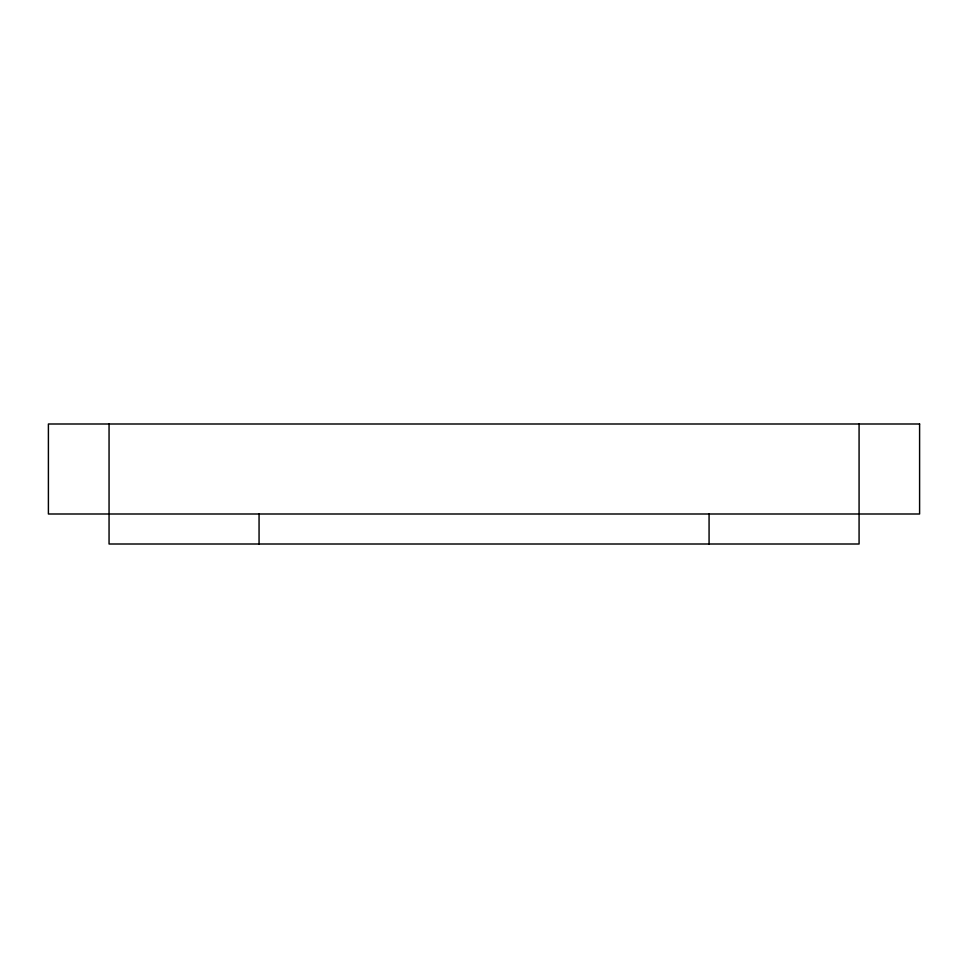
<?xml version="1.0" encoding="UTF-8"?>
<svg xmlns="http://www.w3.org/2000/svg" width="968" height="968" viewBox="0 0 968 968"><rect width="100%" height="100%" fill="white"/><g stroke="black" fill="none" stroke-linecap="round" stroke-linejoin="round"><path stroke-width="1.45" d="M859.076 423.996L859.076 544.004L109.057 544.004L109.057 423.996M709.072 513.996L709.072 544.004M259.061 513.996L259.061 544.004M919.6 423.996L48.4 423.996L48.4 513.996L919.6 513.996L919.6 423.996"/></g></svg>
